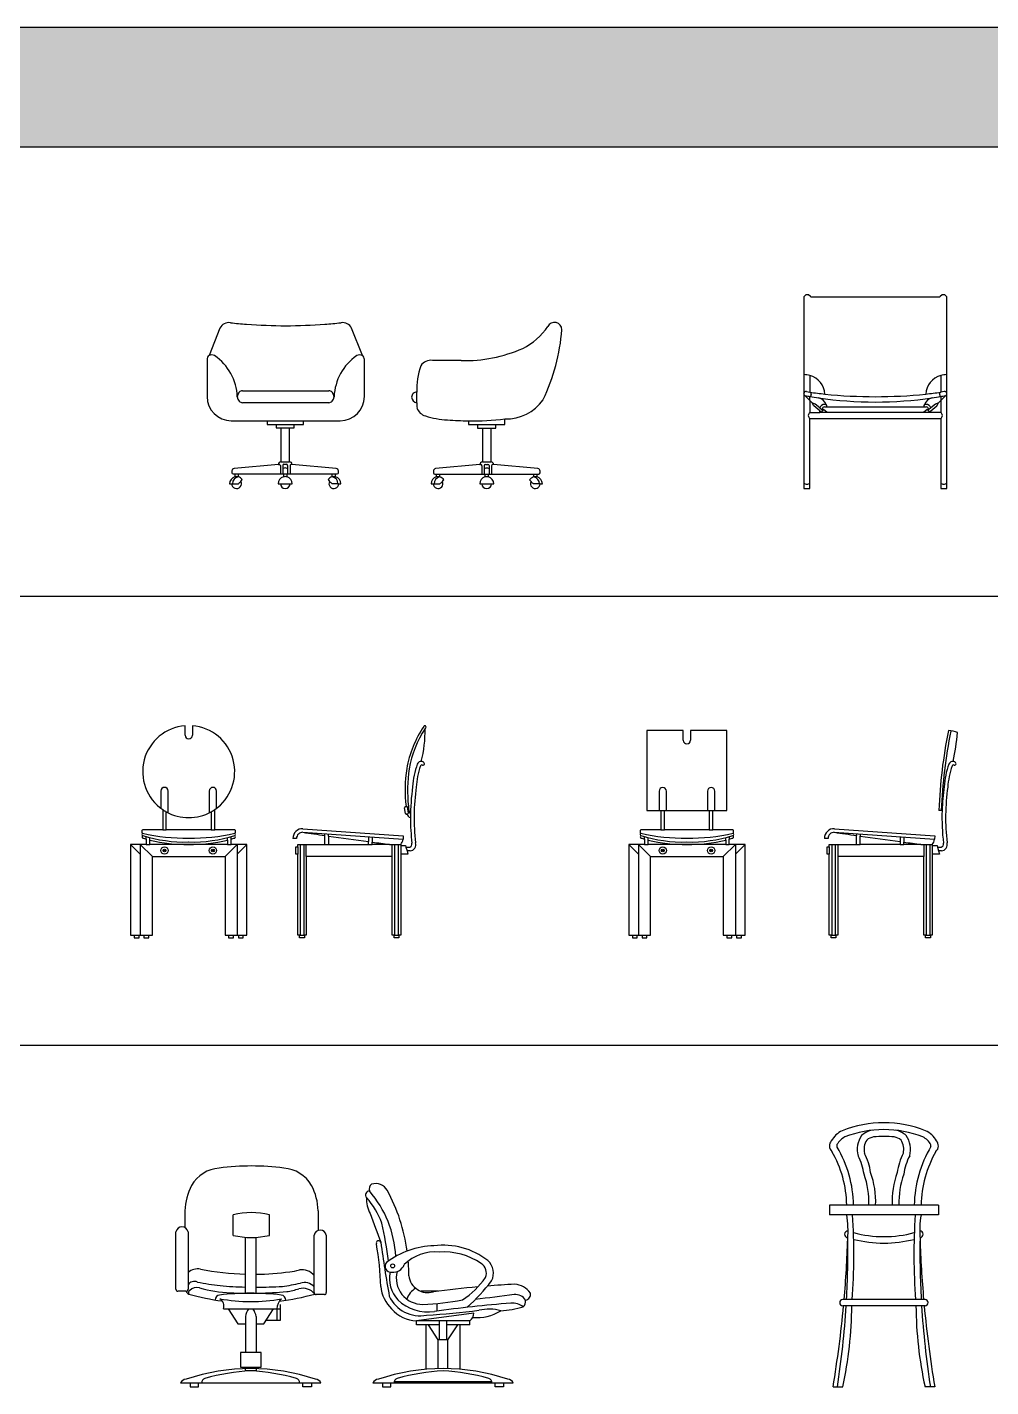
# Model space of a CAD drawing. Header units: millimetres. Extents: x -5421 to 13641, y 22290 to 34305.
# Drawn here: x -1442 to 2537, y 28691 to 34305 of the extents above; entities that cross this region are included whole.
import ezdxf

# ---------------------------------------------------------------- set-up
doc = ezdxf.new("R2010")
doc.units = ezdxf.units.MM
doc.layers.add('www.cad-blocks.net', color=7, linetype='Continuous')

# ---------------------------------------------------------------- blocks, each defined once
blk = doc.blocks.new('A$C12B473BD')
for p, q in [((-271.6, -10.6), (-316.3, -123.1)), ((316.3, -123.1), (271.6, -10.6)), ((-325, -139.6), (-325, -292.2)), ((325, -292.2), (325, -139.6)), ((-178.1, -268.5), (177.7, -268.5)), ((177.7, -317.8), (-178.1, -317.8)), ((-225, -392.2), (-77.2, -392.2)), ((-77.2, -392.2), (-77.2, -407.2)), ((-77.2, -392.2), (72.8, -392.2)), ((72.8, -407.2), (72.8, -392.2)), ((72.8, -392.2), (225, -392.2)), ((-77.2, -407.2), (-39.7, -407.2)), ((-39.7, -407.2), (-39.7, -422.2)), ((-39.7, -407.2), (35.3, -407.2)), ((-39.7, -422.2), (-20.2, -422.2)), ((-20.2, -422.2), (-20.2, -562.2)), ((-20.2, -422.2), (15.8, -422.2)), ((15.8, -562.2), (15.8, -422.2)), ((15.8, -422.2), (35.3, -422.2)), ((35.3, -422.2), (35.3, -407.2)), ((35.3, -407.2), (72.8, -407.2)), ((-222.2, -599.5), (-222.2, -607.2)), ((-217.2, -612.2), (-210.4, -612.2)), ((-30.2, -572.9), (-213.1, -589.5)), ((-210.4, -612.2), (-210.4, -624.2)), ((-210.4, -612.2), (-195.4, -612.2)), ((-195.4, -624.2), (-195.4, -612.2)), ((-195.4, -612.2), (-9.7, -612.2)), ((-30.2, -572.9), (-27.7, -572.7)), ((-22.2, -577.7), (-22.2, -612.2)), ((-20.2, -562.2), (15.8, -562.2)), ((-12.2, -577.2), (-12.2, -612.2)), ((-9.7, -612.2), (-9.7, -624.2)), ((-9.7, -612.2), (5.3, -612.2)), ((-9.7, -612.2), (5.3, -612.2)), ((-7.2, -572.2), (2.8, -572.2)), ((5.3, -624.2), (5.3, -612.2)), ((5.3, -612.2), (191, -612.2)), ((7.8, -577.2), (7.8, -612.2)), ((17.8, -577.7), (17.8, -612.2)), ((25.7, -572.9), (23.2, -572.7)), ((208.7, -589.5), (25.7, -572.9)), ((191, -612.2), (191, -624.2)), ((191, -612.2), (206, -612.2)), ((206, -624.2), (206, -612.2)), ((206, -612.2), (212.8, -612.2)), ((217.8, -607.2), (217.8, -599.5)), ((-231.9, -652.2), (-222.9, -652.2)), ((-31.2, -652.2), (-22.2, -652.2)), ((-22.2, -652.2), (17.8, -652.2)), ((17.8, -652.2), (26.8, -652.2)), ((218.5, -652.2), (227.5, -652.2))]:
    blk.add_line(p, q)
at = {"ltscale": 20}
for p, q in [((-222.9, -652.2), (-195.7, -652.2)), ((218.5, -652.2), (191.3, -652.2))]:
    blk.add_line(p, q, dxfattribs=at)
for centre, radius, start, end in [((-234.9, -27.2), 40.3, 80.4832, 155.6709), ((-52.5, 1437.9), 1436.2, 262.9727, 265.639), ((34, 3144.2), 3144.4, 266.4304, 269.3801), ((-34, 3144.2), 3144.4, 270.6199, 273.5696), ((52.5, 1437.9), 1436.2, 274.361, 277.0273), ((234.9, -27.2), 40.3, 24.3291, 99.5168), ((-305, -139.6), 20, 124.3328, 180), ((-305, -142.5), 22.4, 59.3747, 120.1766), ((-419.1, -303.2), 219.4, 2.6278, 55.1196), ((418.7, -303.2), 219.4, 124.8804, 177.3722), ((304.6, -142.5), 22.4, 59.8234, 120.6253), ((305, -139.6), 20, 0, 55.6672), ((-173, -293.2), 26.9, 136.3262, 223.6738), ((-178.1, -288.5), 20, 90, 136.0101), ((177.7, -288.5), 20, 43.9899, 90), ((172.8, -293.2), 26.7, 316.0447, 43.9553), ((-225, -292.2), 100, 180, 270), ((-178.1, -297.8), 20, 223.9899, 270), ((177.7, -297.8), 20, 270, 316.0101), ((225, -292.2), 100, 270, 0), ((-212.2, -599.5), 10, 95.1755, 180), ((-217.2, -607.2), 5, 180, 270), ((-20.2, -572.2), 10, 90, 184.1418), ((-27.2, -577.7), 5, 0, 95.1755), ((-7.2, -577.2), 5, 90, 180), ((-2.2, -607.3), 19.9, 66.2608, 113.7392), ((2.8, -577.2), 5, 0, 90), ((15.8, -572.2), 10, 355.8582, 90), ((22.8, -577.7), 5, 84.8245, 180), ((207.8, -599.5), 10, 0, 84.8245), ((212.8, -607.2), 5, 270, 0), ((-202.9, -652.2), 29, 104.9882, 180), ((-202.9, -652.2), 20, 180, 28.0642), ((-190.9, -652.2), 29, 101.9405, 180), ((-202.9, -652.2), 29, 75.0118, 104.9882), ((-202.9, -652.2), 29, 35.449, 75.0118), ((-240.4, -592.2), 74.8, 317.468, 324.7631), ((-2.2, -652.2), 29, 104.9882, 180), ((-2.2, -652.2), 20, 180, 0), ((-2.2, -652.2), 29, 75.0118, 104.9882), ((-2.2, -652.2), 29, 0, 75.0118), ((198.5, -652.2), 29, 104.9882, 144.551), ((236, -592.2), 74.8, 215.2369, 222.532), ((198.5, -652.2), 20, 151.9358, 0), ((198.5, -652.2), 29, 75.0118, 104.9882), ((186.5, -652.2), 29, 0, 78.0595), ((198.5, -652.2), 29, 0, 75.0118)]:
    blk.add_arc(centre, radius, start, end)
for centre, start, end in [((-240.4, -592.2), 306.7009, 317.468), ((236, -592.2), 222.532, 233.2991)]:
    blk.add_arc(centre, 74.8, start, end, dxfattribs=at)
blk = doc.blocks.new('A$C70267AB1')
for p, q in [((-288.6, 112.3), (-288.4, 137.7)), ((-288.4, 137.7), (-288.2, 147.9)), ((-288.6, 103.7), (-288.6, 112.3)), ((-75, 30), (-75, 15)), ((-75, 15), (-37.5, 15)), ((-37.5, 15), (-37.5, 0)), ((-37.5, 15), (37.5, 15)), ((-37.5, 0), (-18, 0)), ((-18, 0), (-18, -140)), ((-18, 0), (18, 0)), ((18, -140), (18, 0)), ((18, 0), (37.5, 0)), ((37.5, 0), (37.5, 15)), ((37.5, 15), (75, 15)), ((75, 15), (75, 38.2)), ((-28, -150.7), (-210.9, -167.3)), ((-28, -150.7), (-25.5, -150.5)), ((-20, -155.5), (-20, -190)), ((-18, -140), (18, -140)), ((-10, -155), (-10, -190)), ((-5, -150), (5, -150)), ((10, -155), (10, -190)), ((20, -155.5), (20, -190)), ((28, -150.7), (25.5, -150.5)), ((210.9, -167.3), (28, -150.7)), ((-220, -177.3), (-220, -185)), ((-215, -190), (-208.2, -190)), ((-208.2, -190), (-208.2, -202)), ((-208.2, -190), (-193.2, -190)), ((-193.2, -202), (-193.2, -190)), ((-193.2, -190), (-7.5, -190)), ((-7.5, -190), (-7.5, -202)), ((-7.5, -190), (7.5, -190)), ((-7.5, -190), (7.5, -190)), ((7.5, -202), (7.5, -190)), ((7.5, -190), (193.2, -190)), ((193.2, -190), (193.2, -202)), ((193.2, -190), (208.2, -190)), ((208.2, -202), (208.2, -190)), ((208.2, -190), (215, -190)), ((220, -185), (220, -177.3)), ((-229.7, -230), (-220.7, -230)), ((-29, -230), (-20, -230)), ((-20, -230), (20, -230)), ((20, -230), (29, -230)), ((220.7, -230), (229.7, -230))]:
    blk.add_line(p, q)
at = {"ltscale": 20}
for p, q in [((-220.7, -230), (-193.5, -230)), ((220.7, -230), (193.5, -230))]:
    blk.add_line(p, q, dxfattribs=at)
for centre, radius, start, end in [((15.3, 588.5), 291.7, 297.1759, 324.4423), ((-477.2, 461.5), 789.1, 334.1421, 355.9865), ((279.9, 406.2), 30.1, 0, 155.2253), ((-91.6, 874.7), 596.2, 268.6691, 293.7441), ((-28.7, 165.7), 260.2, 159.3095, 183.9161), ((-231.6, 231.9), 47.9, 80.9638, 147.5213), ((-191, -5235.9), 5515.3, 89.111, 90.3438), ((-290.3, 128.2), 19.8, 84.21, 180.4814), ((-283.6, 129.8), 26.5, 183.7543, 259.3034), ((81.4, 222.7), 184.6, 268.0129, 325.1711), ((-153.3, 97.3), 135.4, 177.2906, 186.1747), ((-238.6, 100.3), 52.4, 199.5336, 253.8577), ((-149.4, 374.1), 340.3, 252.2454, 267.8509), ((-63.8, 1170.7), 1140.9, 265.056, 269.4375), ((-57.3, 1077.2), 1047.4, 269.0296, 277.2546), ((-210, -177.3), 10, 95.1755, 180), ((-18, -150), 10, 90, 184.1418), ((-25, -155.5), 5, 0, 95.1755), ((-5, -155), 5, 90, 180), ((0, -185.1), 19.9, 66.2608, 113.7392), ((5, -155), 5, 0, 90), ((18, -150), 10, 355.8582, 90), ((25, -155.5), 5, 84.8245, 180), ((210, -177.3), 10, 0, 84.8245), ((-200.7, -230), 29, 104.9882, 180), ((-200.7, -230), 20, 180, 28.0642), ((-215, -185), 5, 180, 270), ((-188.7, -230), 29, 101.9405, 180), ((-200.7, -230), 29, 75.0118, 104.9882), ((-200.7, -230), 29, 35.449, 75.0118), ((-238.2, -170), 74.8, 317.468, 324.7631), ((0, -230), 29, 104.9882, 180), ((0, -230), 29, 75.0118, 104.9882), ((0, -230), 29, 0, 75.0118), ((200.7, -230), 29, 104.9882, 144.551), ((238.2, -170), 74.8, 215.2369, 222.532), ((200.7, -230), 20, 151.9358, 0), ((200.7, -230), 29, 75.0118, 104.9882), ((188.7, -230), 29, 0, 78.0595), ((200.7, -230), 29, 0, 75.0118), ((215, -185), 5, 270, 0), ((0, -230), 20, 180, 0)]:
    blk.add_arc(centre, radius, start, end)
for centre, start, end in [((-238.2, -170), 306.7009, 317.468), ((238.2, -170), 222.532, 233.2991)]:
    blk.add_arc(centre, 74.8, start, end, dxfattribs=at)
blk = doc.blocks.new('A$C0F0103D8')
for p, q in [((7.8, 800.4), (0, 792.2)), ((0, 792.2), (0, 0)), ((19.1, 800.1), (7.8, 800.4)), ((27.3, 793.6), (19.1, 800.1)), ((30, 789.8), (27.3, 793.6)), ((560, 789.8), (30, 789.8)), ((562.7, 793.6), (560, 789.8)), ((570.9, 800.1), (562.7, 793.6)), ((582.2, 800.4), (570.9, 800.1)), ((590, 792.2), (582.2, 800.4)), ((590, 0), (590, 792.2)), ((25, 467.1), (25, 397.5)), ((565, 467.1), (565, 397.5)), ((0.2, 393), (0.7, 395)), ((10.2, 400.9), (24.9, 397.6)), ((579.8, 400.9), (565.1, 397.6)), ((589.8, 393), (589.3, 395)), ((25, 363.6), (1.2, 387)), ((25, 363.6), (25, 380.1)), ((34.5, 354.2), (25, 363.6)), ((34.5, 354.2), (25, 363.6)), ((25, 363.6), (25, 314.1)), ((30.1, 389.2), (27.9, 379.6)), ((47.1, 348.8), (34.5, 354.2)), ((40.7, 341.1), (34.5, 354.2)), ((65.4, 320.4), (40.7, 341.1)), ((66.1, 332.8), (47.1, 348.8)), ((92.5, 347.5), (85.4, 347.5)), ((85.4, 337.5), (95.4, 337.5)), ((95.4, 337.5), (295, 337.5)), ((295, 337.5), (494.6, 337.5)), ((494.6, 337.5), (504.6, 337.5)), ((504.6, 347.5), (497.5, 347.5)), ((542.9, 348.8), (523.9, 332.8)), ((524.6, 320.4), (549.3, 341.1)), ((555.5, 354.2), (542.9, 348.8)), ((549.3, 341.1), (555.5, 354.2)), ((565, 363.6), (555.5, 354.2)), ((555.5, 354.2), (565, 363.6)), ((559.9, 389.2), (562.1, 379.6)), ((559.9, 389.2), (562.1, 379.6)), ((565, 363.6), (588.8, 387)), ((565, 380.1), (565, 363.6)), ((565, 363.6), (565, 314.1)), ((25, 314.1), (65.4, 314.1)), ((25, 0), (25, 289.1)), ((25, 289.1), (295, 289.1)), ((71.3, 315.4), (65.4, 320.4)), ((65.4, 314.1), (65.4, 320.4)), ((96.3, 314.1), (65.4, 314.1)), ((66.1, 332.8), (75.4, 325.1)), ((70.2, 314.1), (71.3, 315.4)), ((77.7, 323.1), (71.3, 315.4)), ((75.4, 325.1), (75.4, 327.5)), ((77.7, 323.1), (75.4, 325.1)), ((81, 326.9), (77.7, 323.1)), ((96.3, 314.1), (81, 326.9)), ((295, 314.1), (96.3, 314.1)), ((493.7, 314.1), (295, 314.1)), ((295, 289.1), (565, 289.1)), ((509, 326.9), (493.7, 314.1)), ((524.6, 314.1), (493.7, 314.1)), ((512.3, 323.1), (509, 326.9)), ((514.6, 325.1), (512.3, 323.1)), ((512.3, 323.1), (518.7, 315.4)), ((523.9, 332.8), (514.6, 325.1)), ((514.6, 327.5), (514.6, 325.1)), ((518.7, 315.4), (524.6, 320.4)), ((519.8, 314.1), (518.7, 315.4)), ((524.6, 314.1), (524.6, 320.4)), ((565, 314.1), (524.6, 314.1)), ((565, 289.1), (565, 0)), ((0, 0), (25, 0)), ((565, 0), (590, 0))]:
    blk.add_line(p, q)
for centre, radius, start, end in [((1.9, 385.2), 85.1, 74.2738, 91.3031), ((1.9, 385.2), 85.1, 3.3128, 74.2738), ((588.1, 385.2), 85.1, 105.7262, 176.6872), ((588.1, 385.2), 85.1, 88.6969, 105.7262), ((8, 391.2), 8, 167, 257), ((8.4, 393.2), 8, 77, 167), ((23.3, 390.8), 7, 347, 77), ((295, 2379.5), 2000.2, 262.2369, 264.0266), ((295, 2379.5), 2000.2, 275.9707, 277.7564), ((566.7, 390.8), 7, 103, 193), ((566.7, 390.8), 7, 103, 193), ((581.6, 393.2), 8, 13, 103), ((582, 391.2), 8, 283, 13), ((295, 1966.4), 1609.1, 259.6605, 260.3403), ((295, 1966.4), 1609.1, 260.3403, 261.6192), ((295, 1966.4), 1609.1, 261.6192, 278.3808), ((50.1, 329.7), 45.9, 22.8266, 76.9787), ((85.4, 327.5), 20, 90, 164.5648), ((85.4, 327.5), 10, 90, 180), ((295, 2379.5), 2000.2, 264.0266, 275.9708), ((50.1, 329.7), 45.9, 9.8051, 22.8266), ((539.9, 329.7), 45.9, 157.1734, 170.1949), ((539.9, 329.7), 45.9, 103.0213, 157.1734), ((504.6, 327.5), 20, 15.4352, 90), ((504.6, 327.5), 10, 0, 90), ((295, 1966.4), 1609.1, 278.3808, 279.6597), ((295, 1966.4), 1609.1, 279.6597, 280.3395), ((32.6, 301.6), 14.6, 121.2171, 238.7829), ((557.4, 301.6), 14.6, 301.2171, 58.7829), ((12.5, 33.5), 15.8, 217.5782, 322.4218), ((577.5, 33.5), 15.8, 217.5782, 322.4218)]:
    blk.add_arc(centre, radius, start, end)
blk = doc.blocks.new('A$C03593D05')
for p, q in [((225, 835.6), (225, 875)), ((255, 875), (255, 835.6)), ((125, 605.6), (125, 534.3)), ((155, 515.7), (155, 605.6)), ((325, 605.6), (325, 515.7)), ((355, 534.3), (355, 605.6)), ((132.5, 528.9), (132.5, 445)), ((147.5, 445), (147.5, 519.6)), ((332.5, 519.6), (332.5, 445)), ((347.5, 445), (347.5, 528.9)), ((47, 442), (47, 434.1)), ((132.5, 445), (50, 445)), ((65, 406.8), (65, 417.2)), ((65, 406.8), (65, 385)), ((80, 402.9), (80, 413.2)), ((80, 385), (80, 402.9)), ((132.5, 445), (147.5, 445)), ((332.5, 445), (147.5, 445)), ((332.5, 445), (347.5, 445)), ((430, 445), (347.5, 445)), ((400, 402.9), (400, 413.2)), ((400, 402.9), (400, 385)), ((415, 406.8), (415, 417.2)), ((415, 385), (415, 406.8)), ((433, 434.1), (433, 442)), ((65, 385), (0, 385)), ((0, 385), (0, 10)), ((0, 385), (40, 345)), ((40, 385), (90, 335)), ((40, 385), (40, 10)), ((65, 385), (80, 385)), ((400, 385), (80, 385)), ((440, 385), (390, 335)), ((400, 385), (415, 385)), ((480, 385), (415, 385)), ((480, 385), (440, 345)), ((440, 385), (440, 10)), ((480, 10), (480, 385)), ((90, 10), (90, 335)), ((90, 335), (390, 335)), ((390, 335), (390, 10)), ((0, 10), (15, 10)), ((15, 10), (15, 0)), ((15, 10), (35, 10)), ((35, 0), (35, 10)), ((35, 10), (55, 10)), ((55, 10), (55, 0)), ((55, 10), (75, 10)), ((75, 0), (75, 10)), ((75, 10), (90, 10)), ((390, 10), (405, 10)), ((405, 10), (405, 0)), ((405, 10), (425, 10)), ((425, 0), (425, 10)), ((425, 10), (445, 10)), ((445, 10), (465, 10)), ((445, 10), (445, 0)), ((465, 0), (465, 10)), ((465, 10), (480, 10)), ((15, 0), (35, 0)), ((55, 0), (75, 0)), ((405, 0), (425, 0)), ((445, 0), (465, 0))]:
    blk.add_line(p, q)
for centre, radius in [((140, 360), 15), ((140, 360), 6), ((140, 360), 2), ((340, 360), 15), ((340, 360), 6), ((340, 360), 2)]:
    blk.add_circle(centre, radius)
for centre, radius, start, end in [((240, 685.6), 190, 94.5281, 235.5429), ((240, 685.6), 190, 304.4571, 85.4719), ((240, 835.6), 15, 180, 0), ((140, 605.6), 15, 0, 180), ((340, 605.6), 15, 0, 180), ((240, 685.6), 190, 235.5429, 240.8668), ((240, 685.6), 190, 240.8668, 299.1332), ((240, 685.6), 190, 299.1332, 304.4571), ((50, 442), 3, 90, 180), ((50, 434.1), 3, 180, 254.8817), ((52.8, 426.7), 5.69, 128.5022, 240.9863), ((54, 416.5), 6.58, 127.3046, 232.6954), ((230, 1229.1), 818.2, 257.2341, 270.6991), ((225.3, 979.5), 584.6, 252.549, 271.414), ((225.3, 979.5), 594.6, 252.8516, 254.3583), ((225.3, 979.5), 594.6, 255.8539, 271.414), ((250, 1229.1), 818.2, 269.3009, 282.7659), ((254.7, 979.5), 594.6, 268.586, 284.1461), ((254.7, 979.5), 584.6, 268.586, 287.451), ((254.7, 979.5), 594.6, 285.6417, 287.1484), ((430, 442), 3, 0, 90), ((427.5, 426.7), 5.53, 296.5211, 53.9905), ((426, 416.5), 6.58, 307.3046, 52.6954), ((430, 434.1), 3, 285.1183, 0)]:
    blk.add_arc(centre, radius, start, end)
blk = doc.blocks.new('A$C1C18726A')
for p, q in [((464.4, 513.2), (460.9, 536.7)), ((464.1, 541), (467.1, 541.4)), ((469, 541.7), (467.1, 541.4)), ((471.1, 510.5), (468.7, 510.1)), ((471.1, 510.5), (473.6, 510.8)), ((476.8, 515.1), (473.3, 538.6)), ((41.4, 450), (455.8, 421)), ((15, 410), (0, 410)), ((40.9, 435), (454.7, 406.1)), ((132.5, 421.7), (132.5, 428.6)), ((132.5, 385), (132.5, 421.7)), ((147.5, 419.6), (147.5, 427.6)), ((147.5, 419.6), (147.5, 385)), ((312.5, 416), (312.5, 396.6)), ((312.5, 385), (312.5, 396.6)), ((327.5, 415), (327.5, 394.6)), ((327.5, 385), (327.5, 394.6)), ((455.8, 421), (454.7, 406.1)), ((12, 345), (12, 375)), ((12, 375), (20, 375)), ((20, 345), (12, 345)), ((20, 375), (20, 385)), ((20, 385), (132.5, 385)), ((20, 375), (20, 345)), ((20, 10), (20, 345)), ((30, 385), (30, 10)), ((45, 385), (45, 10)), ((55, 335), (55, 385)), ((132.5, 385), (147.5, 385)), ((147.5, 385), (312.5, 385)), ((312.5, 385), (327.5, 385)), ((398.8, 385), (327.5, 385)), ((398.8, 385), (445, 385)), ((410, 335), (410, 385)), ((420, 385), (420, 10)), ((435, 385), (435, 10)), ((445, 385), (445, 380)), ((445, 380), (465, 380)), ((445, 380), (445, 345)), ((475.1, 345), (445, 345)), ((445, 345), (445, 10)), ((465, 380), (466.9, 373.3)), ((466.9, 373.3), (482.3, 373.3)), ((466.9, 373.3), (471.3, 358.3)), ((484.1, 358.3), (471.3, 358.3)), ((471.3, 358.3), (475.1, 345)), ((410, 335), (55, 335)), ((55, 335), (55, 10)), ((410, 10), (410, 335)), ((27.5, 10), (20, 10)), ((27.5, 10), (47.5, 10)), ((27.5, 0), (27.5, 10)), ((55, 10), (47.5, 10)), ((47.5, 10), (47.5, 0)), ((417.5, 10), (410, 10)), ((417.5, 0), (417.5, 10)), ((417.5, 10), (437.5, 10)), ((445, 10), (437.5, 10)), ((437.5, 10), (437.5, 0)), ((47.5, 0), (27.5, 0)), ((437.5, 0), (417.5, 0))]:
    blk.add_line(p, q)
for centre, radius, start, end in [((923.7, 616.2), 461.1, 146.2367, 169.7735), ((923.7, 616.2), 451.1, 146.8011, 169.7459), ((17.3, 857.8), 528.9, 345.7437, 0.5859), ((544.7, 870), 5, 325.3727, 150.1996), ((923.7, 616.2), 451.1, 146.2028, 146.8011), ((1094, 608.5), 630.5, 171.8289, 186.1022), ((1094, 608.5), 620.5, 171.8414, 186.1022), ((833.2, 602.1), 339.5, 160.1985, 176.3881), ((832.3, 602), 323.6, 160.717, 176.4696), ((530.6, 709.4), 18.5, 104.978, 155.4447), ((529.9, 698.5), 29, 90, 98.0877), ((532.5, 707.7), 5.76, 58.8324, 167.8838), ((529.9, 698.5), 29, 76.7326, 90), ((537.7, 717.9), 5.72, 247.386, 5.3974), ((532.8, 716.8), 10.7, 8.8623, 69.0609), ((1399.9, 495.1), 914.5, 171.9338, 179.9705), ((1399.9, 495.1), 899.5, 171.8939, 186.5903), ((464.6, 537.3), 3.75, 98.5, 188.5), ((468.1, 513.8), 3.75, 188.5, 278.5), ((469.6, 538), 3.75, 8.5, 98.5), ((491, 515.2), 20.4, 193.4068, 253.888), ((473.1, 514.5), 3.75, 278.5, 8.5), ((530.6, 538.3), 53.7, 175.5091, 213.1111), ((40, 410), 40, 88, 180), ((1399.9, 495.1), 914.5, 179.9705, 186.6278), ((40, 410), 25, 88, 180), ((3869.8, 26533.8), 26378.1, 261.65376, 261.85486), ((3869.8, 26533.8), 26378.1, 261.88777, 262.24963), ((3869.8, 26533.8), 26378.1, 262.28251, 262.43877), ((408, 414.9), 47.6, 321.1148, 349.359), ((477.6, 386.6), 14.1, 289.4355, 12.1268), ((481, 384.4), 26.3, 276.5938, 16.4943)]:
    blk.add_arc(centre, radius, start, end)
blk = doc.blocks.new('A$C4C09545E')
for p, q in [((225, 855), (75, 855)), ((75, 855), (75, 525)), ((225, 815), (225, 855)), ((405, 855), (255, 855)), ((255, 855), (255, 815)), ((405, 525), (405, 855)), ((125, 605), (125, 525)), ((155, 525), (155, 605)), ((325, 605), (325, 525)), ((355, 525), (355, 605)), ((75, 525), (132.5, 525)), ((132.5, 525), (132.5, 445)), ((132.5, 525), (147.5, 525)), ((147.5, 525), (332.5, 525)), ((147.5, 445), (147.5, 525)), ((332.5, 525), (332.5, 445)), ((332.5, 525), (347.5, 525)), ((347.5, 445), (347.5, 525)), ((347.5, 525), (405, 525)), ((47, 442), (47, 434.1)), ((132.5, 445), (50, 445)), ((65, 406.8), (65, 417.2)), ((65, 406.8), (65, 385)), ((80, 402.9), (80, 413.2)), ((80, 385), (80, 402.9)), ((132.5, 445), (147.5, 445)), ((332.5, 445), (147.5, 445)), ((332.5, 445), (347.5, 445)), ((430, 445), (347.5, 445)), ((400, 402.9), (400, 413.2)), ((400, 402.9), (400, 385)), ((415, 417.2), (415, 406.8)), ((415, 385), (415, 406.8)), ((433, 434.1), (433, 442)), ((65, 385), (0, 385)), ((0, 385), (0, 10)), ((0, 385), (40, 345)), ((40, 385), (90, 335)), ((40, 385), (40, 10)), ((65, 385), (80, 385)), ((400, 385), (80, 385)), ((440, 385), (390, 335)), ((400, 385), (415, 385)), ((480, 385), (415, 385)), ((480, 385), (440, 345)), ((440, 385), (440, 10)), ((480, 10), (480, 385)), ((90, 10), (90, 335)), ((90, 335), (390, 335)), ((390, 335), (390, 10)), ((0, 10), (15, 10)), ((15, 10), (15, 0)), ((15, 10), (35, 10)), ((15, 0), (35, 0)), ((35, 0), (35, 10)), ((35, 10), (55, 10)), ((55, 10), (55, 0)), ((55, 10), (75, 10)), ((55, 0), (75, 0)), ((75, 0), (75, 10)), ((75, 10), (90, 10)), ((390, 10), (405, 10)), ((405, 10), (405, 0)), ((405, 10), (425, 10)), ((405, 0), (425, 0)), ((425, 0), (425, 10)), ((425, 10), (445, 10)), ((445, 10), (445, 0)), ((445, 10), (465, 10)), ((445, 0), (465, 0)), ((465, 0), (465, 10)), ((465, 10), (480, 10))]:
    blk.add_line(p, q)
for centre, radius in [((140, 360), 15), ((140, 360), 6), ((140, 360), 2), ((340, 360), 15), ((340, 360), 6), ((340, 360), 2)]:
    blk.add_circle(centre, radius)
for centre, radius, start, end in [((240, 815), 15, 180, 0), ((140, 605), 15, 0, 180), ((340, 605), 15, 0, 180), ((50, 442), 3, 90, 180), ((50, 434.1), 3, 180, 254.8817), ((52.8, 426.7), 5.69, 128.5022, 240.9863), ((54, 416.5), 6.58, 127.3046, 232.6954), ((230, 1229.1), 818.2, 257.2341, 270.6991), ((225.3, 979.5), 584.6, 252.549, 271.414), ((225.3, 979.5), 594.6, 252.8516, 254.3583), ((225.3, 979.5), 594.6, 255.8539, 271.414), ((250, 1229.1), 818.2, 269.3009, 282.7659), ((254.7, 979.5), 594.6, 268.586, 284.1461), ((254.7, 979.5), 584.6, 268.586, 287.451), ((254.7, 979.5), 594.6, 285.6417, 287.1484), ((430, 442), 3, 0, 90), ((427.5, 426.7), 5.53, 296.5211, 53.9905), ((426, 416.5), 6.58, 307.3046, 52.6954), ((430, 434.1), 3, 285.1183, 0)]:
    blk.add_arc(centre, radius, start, end)
blk = doc.blocks.new('A$C56853C44')
for p, q in [((485.9, 525.3), (472.5, 525.7)), ((41.4, 450), (455.8, 421)), ((15, 410), (0, 410)), ((40.9, 435), (454.7, 406.1)), ((132.5, 428.1), (132.5, 421.7)), ((132.5, 385), (132.5, 421.7)), ((147.5, 428.1), (147.5, 419.6)), ((147.5, 385), (147.5, 419.6)), ((312.5, 416), (312.5, 396.6)), ((312.5, 396.6), (312.5, 385)), ((327.5, 415), (327.5, 394.6)), ((327.5, 385), (327.5, 394.6)), ((455.8, 421), (454.7, 406.1)), ((12, 345), (12, 375)), ((12, 375), (20, 375)), ((20, 345), (12, 345)), ((20, 375), (20, 385)), ((20, 385), (132.5, 385)), ((20, 375), (20, 345)), ((20, 10), (20, 345)), ((30, 385), (30, 10)), ((45, 385), (45, 10)), ((55, 385), (55, 335)), ((132.5, 385), (147.5, 385)), ((312.5, 385), (147.5, 385)), ((312.5, 385), (327.5, 385)), ((398.8, 385), (327.5, 385)), ((398.8, 385), (445, 385)), ((410, 385), (410, 335)), ((420, 385), (420, 10)), ((435, 385), (435, 10)), ((445, 385), (445, 380)), ((445, 380), (465, 380)), ((445, 380), (445, 345)), ((475.1, 345), (445, 345)), ((445, 345), (445, 10)), ((465, 380), (466.9, 373.3)), ((466.9, 373.3), (482.3, 373.3)), ((466.9, 373.3), (471.3, 358.3)), ((484.1, 358.3), (471.3, 358.3)), ((471.3, 358.3), (475.1, 345)), ((410, 335), (55, 335)), ((55, 335), (55, 10)), ((410, 10), (410, 335)), ((27.5, 10), (20, 10)), ((27.5, 0), (27.5, 10)), ((27.5, 10), (47.5, 10)), ((47.5, 0), (27.5, 0)), ((55, 10), (47.5, 10)), ((47.5, 10), (47.5, 0)), ((417.5, 10), (410, 10)), ((417.5, 0), (417.5, 10)), ((417.5, 10), (437.5, 10)), ((437.5, 0), (417.5, 0)), ((445, 10), (437.5, 10)), ((437.5, 10), (437.5, 0))]:
    blk.add_line(p, q)
for centre, radius, start, end in [((2544.5, 444), 2073.6, 168.5676, 177.7407), ((2544.5, 444), 2063.6, 168.5676, 177.7392), ((500.4, 700), 155.4, 71.3922, 85.7227), ((-574.2, 956.5), 1129.5, 348.3014, 354.4512), ((833.2, 602.1), 339.5, 160.1985, 176.3881), ((832.3, 602), 323.6, 160.717, 176.4696), ((530.6, 709.4), 18.5, 104.978, 155.4447), ((529.9, 698.5), 29, 86.2481, 98.0877), ((532.5, 707.7), 5.76, 58.8324, 167.8838), ((529.9, 698.5), 29, 76.7326, 86.2481), ((537.7, 717.9), 5.72, 247.386, 5.3974), ((532.8, 716.8), 10.7, 8.8623, 69.0609), ((1380.4, 497.3), 894.9, 171.9, 178.2119), ((1399.9, 495.1), 899.5, 171.8939, 186.5903), ((1389.5, 494.3), 904.1, 178.037, 186.6523), ((40, 410), 40, 88, 180), ((40, 410), 25, 88, 180), ((3869.8, 26533.8), 26378.1, 261.65376, 261.85486), ((3869.8, 26533.8), 26378.1, 261.88777, 262.24963), ((3869.8, 26533.8), 26378.1, 262.28251, 262.43877), ((408, 414.9), 47.6, 321.1148, 349.359), ((477.6, 386.6), 14.1, 289.4355, 12.1268), ((481, 384.4), 26.3, 276.5938, 16.4943)]:
    blk.add_arc(centre, radius, start, end)
blk = doc.blocks.new('A$C531271E7')
at = {"linetype": 'ByBlock'}
for p, q in [((37.2, 726.9), (37.2, 657.6)), ((587.2, 726.9), (587.2, 645.5)), ((0, 402.5), (0, 639.9)), ((50, 639.9), (50, 402.5)), ((570.9, 388.8), (570.9, 626.2)), ((620.9, 626.2), (620.9, 388.8)), ((42, 394.5), (8, 394.5)), ((430.7, 339.2), (430.7, 274.2)), ((612.9, 380.8), (578.9, 380.8)), ((196.6, 322.1), (417.3, 322.1)), ((216.1, 322.1), (254.9, 260.5)), ((286.6, 290.6), (286.6, 141.1)), ((331.3, 290.6), (331.3, 141.1)), ((363.6, 260.5), (402.3, 322.1)), ((417.3, 322.1), (430.7, 322.1)), ((417.3, 322.1), (417.3, 274.2)), ((254.9, 260.5), (286.6, 260.5)), ((331.3, 260.5), (363.6, 260.5)), ((430.7, 274.2), (372.2, 274.2)), ((351.3, 141.1), (266.6, 141.1)), ((266.6, 141.1), (266.6, 81.1)), ((351.3, 81.1), (351.3, 141.1)), ((266.6, 81.1), (351.3, 81.1)), ((286.6, 66.1), (286.6, 81.1)), ((331.3, 66.1), (286.6, 66.1)), ((331.3, 81.1), (331.3, 66.1)), ((599, 15), (19, 15)), ((58.6, 15), (58.6, 0)), ((58.6, 0), (93.6, 0)), ((93.6, 0), (93.6, 15)), ((524.1, 0), (524.1, 15)), ((559.1, 0), (524.1, 0)), ((559.1, 15), (559.1, 0))]:
    blk.add_line(p, q, dxfattribs=at)
for p, q in [((236.7, 625.3), (236.7, 710.5)), ((385.7, 625.3), (385.7, 710.5)), ((286.6, 386.5), (286.6, 617.8)), ((331.3, 386.6), (331.3, 616.9))]:
    blk.add_line(p, q)
for centre, radius, start, end in [((189.1, 759.3), 144.1, 94.1141, 149.9619), ((312.2, -100), 1011.9, 82.423, 97.577), ((435.3, 759.3), 144.1, 30.0381, 85.8859), ((280.4, 719.5), 243.3, 152.6148, 178.2622), ((344.1, 719.5), 243.3, 1.7378, 27.3852), ((311.2, 393.9), 325.3, 76.7581, 103.2419), ((25, 635.3), 25.4, 10.4641, 169.5359), ((311.2, 941.9), 325.3, 256.7581, 283.2419), ((595.9, 621.6), 25.4, 10.4641, 169.5359), ((91.8, 419.9), 67.2, 81.73, 128.4154), ((318.5, 1550.1), 1085.6, 258.4675, 268.3195), ((318.5, 1550.1), 1085.6, 270.6787, 278.0113), ((438, 751), 277.7, 276.5655, 284.9801), ((519.9, 417.8), 65.7, 39.0858, 98.8014), ((8, 402.5), 8, 180, 270), ((42, 402.5), 8, 270, 0), ((65.6, 405.6), 26.1, 205.1668, 240.5374), ((75.9, 404.9), 30.4, 65.5394, 148.5572), ((61.3, 388.3), 10.1, 112.6602, 212.2553), ((86, 371.2), 38.9, 73.5081, 137.1626), ((327.6, 1649.7), 1240.5, 258.888, 263.2818), ((246.3, 938.8), 551, 254.2811, 267.7198), ((332.3, 2182.8), 1771.4, 265.1477, 268.5235), ((332.3, 2182.8), 1771.4, 269.9693, 273.4689), ((302.9, 1403.7), 998.4, 277.8594, 282.2048), ((392.8, 780.8), 393.1, 279.4446, 286.9837), ((523.7, 343.3), 63.6, 38.853, 104.6321), ((530.8, 376), 54.6, 42.96, 107.8904), ((312.5, 1292.7), 946.1, 254.0656, 262.6259), ((182, 358.5), 20.6, 95.3269, 179.5584), ((307.4, -743.3), 1129.5, 83.5309, 96.4691), ((309.8, 1052.1), 700.4, 259.3884, 280.367), ((162.3, 332.8), 36, 342.7107, 58.978), ((305.8, 2145.2), 1758.8, 267.3467, 274.9425), ((473.7, 321.3), 56.4, 132.1748, 179.1729), ((312.5, 1292.7), 946.1, 276.9772, 285.9939), ((432.7, 358.5), 20.6, 355.9479, 84.6731), ((578.9, 388.8), 8, 180, 270), ((612.9, 388.8), 8, 270, 0), ((363.8, 276.4), 78.5, 144.3688, 169.6099), ((254.2, 276.4), 78.5, 10.3901, 35.6312), ((309, -764.5), 839.5, 71.4593, 108.5407), ((356.6, -794.5), 862, 93.1679, 105.9368), ((261.4, -794.5), 862, 74.0632, 86.8321), ((42.8, 5.9), 25.5, 91.7357, 159.1171), ((126.4, 15.7), 19.7, 109.1535, 181.9812), ((491.6, 15.7), 19.7, 358.0188, 70.8465), ((575.1, 5.9), 25.5, 20.8829, 88.2643)]:
    blk.add_arc(centre, radius, start, end, dxfattribs=at)
blk = doc.blocks.new('A$C6D50781E')
for p, q in [((299.8, 394.9), (229.1, 394.9)), ((522.4, 19.9), (118.2, 19.9))]:
    blk.add_line(p, q)
at = {"linetype": 'ByBlock'}
for p, q in [((294, 344.2), (294, 312.4)), ((446.5, 304.7), (209.8, 273)), ((429.8, 273), (209.8, 273)), ((209.8, 256), (209.8, 273)), ((304.8, 256), (209.8, 256)), ((249.8, 72.1), (249.8, 256)), ((299.8, 194.4), (259.1, 256)), ((304.8, 194.4), (304.8, 273)), ((334.8, 194.4), (334.8, 273)), ((429.8, 256), (334.8, 256)), ((339.8, 194.4), (380.4, 256)), ((389.8, 72.1), (389.8, 256)), ((429.8, 256), (429.8, 273)), ((299.8, 74.8), (299.8, 194.4)), ((339.8, 194.4), (299.8, 194.4)), ((339.8, 74.8), (339.8, 194.4)), ((609.8, 15), (29.7, 15)), ((69.3, 15), (69.3, 0)), ((104.3, 0), (104.3, 15)), ((534.9, 0), (534.9, 15)), ((569.9, 15), (569.9, 0)), ((69.3, 0), (104.3, 0)), ((569.9, 0), (534.9, 0))]:
    blk.add_line(p, q, dxfattribs=at)
blk.add_circle((111.5, 499.3), 8.06, dxfattribs=at)
for centre, radius, start, end in [((16.6, 792), 16.8, 93.9014, 220.8177), ((40.8, 815.8), 26.3, 127.9604, 195.448), ((-320.9, 516.4), 445.6, 2.8801, 40.9962), ((41.8, 784.8), 54.5, 29.3864, 108.3301), ((-560.3, 459.9), 738.7, 7.8518, 28.4264), ((128.5, 774.8), 124.8, 177.137, 208.5836), ((-243.2, 563.1), 329.5, 20.0048, 41.4164), ((3125.2, 1792.5), 3287.8, 199.1287, 201.3291), ((-1266.9, 360.3), 1370.1, 6.6757, 13.3115), ((53.5, 593.4), 9.68, 19.7828, 202.459), ((-1106.3, 383.8), 1169.1, 1.5081, 10.1416), ((4832, 1230), 4811.2, 187.5643, 190.2478), ((290.1, 244), 338.3, 91.3553, 127.1391), ((320.6, 287.6), 297.1, 51.8647, 97.4467), ((104.4, 497.9), 24.4, 139.538, 277.9228), ((288, 371.7), 185.4, 85.3381, 133.9809), ((-560.3, 459.9), 738.7, 359.8427, 4.6251), ((321.3, 280.1), 277, 55.6959, 93.7704), ((452.5, 470.3), 46, 336.3064, 57.124), ((458, 469), 69.8, 333.2613, 48.6279), ((225.4, 446.3), 127.1, 167.5481, 223.0569), ((114.7, 520.2), 47, 261.529, 341.2786), ((234.7, 449), 108.5, 165.8146, 270.9247), ((256.7, 467.8), 79, 187.2197, 286.8271), ((210.2, 645.1), 343.9, 303.5608, 325.7996), ((217.5, 431.7), 156.1, 186.3074, 224.9981), ((257.4, 328.6), 93.9, 123.1134, 159.0659), ((844.9, -3861.4), 4291.1, 95.0991, 97.5705), ((-126.4, 933.4), 814.9, 312.0436, 322.5193), ((844.9, -3861.4), 4291.1, 93.0643, 94.5681), ((610.9, 339.7), 84, 34.3362, 86.8226), ((224.2, 433), 139.8, 204.9697, 281.2846), ((258, 490.4), 181.3, 226.2103, 278.2556), ((192.6, 1489), 1149.3, 272.1848, 280.4098), ((964.8, -4486), 4845.1, 94.3252, 98.0767), ((20841.1, -163225.7), 164851.9, 97.048004, 97.104389), ((607.4, 278.6), 67.1, 49.5239, 96.9172), ((618.9, 331.7), 49.1, 32.1851, 96.1241), ((623.1, 354.6), 37.5, 318.2194, 4.8759), ((656, 382.2), 24.7, 280.3128, 11.314), ((211.6, 410), 136.9, 220.3193, 269.2396), ((38.8, 3769), 3479.5, 273.5046, 277.0866), ((409.7, 303.9), 36.8, 302.9547, 1.1982), ((459, 474.9), 189, 264.9216, 301.6522), ((509.2, 136.2), 184.5, 74.6084, 102.8702), ((519, 830.3), 517.7, 274.3397, 284.7747), ((319.8, -764.5), 839.5, 71.4593, 108.5407), ((367.4, -794.5), 862, 93.1679, 105.9368), ((272.1, -794.5), 862, 74.0632, 86.8321), ((53.6, 5.9), 25.5, 91.7357, 159.1171), ((137.2, 15.7), 19.7, 109.1535, 181.9812), ((502.3, 15.7), 19.7, 358.0188, 70.8465), ((585.9, 5.9), 25.5, 20.8829, 88.2643)]:
    blk.add_arc(centre, radius, start, end, dxfattribs=at)
blk = doc.blocks.new('A$C5C6A0361')
at = {"ltscale": 40}
for p, q in [((450.1, 750), (0.1, 750)), ((0.1, 750), (0.1, 710)), ((450.1, 750), (450.1, 710)), ((450.1, 710), (0.1, 710)), ((395, 360), (55.1, 360)), ((395, 335), (55.1, 335)), ((15.1, 0), (55.1, 0)), ((435.1, 0), (395.1, 0))]:
    blk.add_line(p, q, dxfattribs=at)
for centre, radius, start, end in [((225.1, 619.4), 470.6, 68.5212, 111.4788), ((30.6, 995), 30.7, 137.548, 228.0923), ((98.7, 963.2), 104.8, 115.9888, 149.9212), ((98.7, 963.2), 76.8, 116.7605, 151.2262), ((225.1, 619.4), 442.6, 68.6729, 111.3271), ((213, 980.4), 98.1, 144.6055, 195.7087), ((191.5, 976.2), 84.5, 99.4884, 133.7642), ((213, 980.4), 70.1, 146.8178, 193.4778), ((191.5, 976.2), 56.5, 99.4884, 131.1081), ((225.1, 609.8), 424.2, 84.1923, 95.8077), ((258.7, 976.2), 56.5, 48.8919, 80.5116), ((258.7, 976.2), 84.5, 46.2358, 80.5116), ((237.2, 980.4), 70.1, 346.5222, 33.1822), ((237.2, 980.4), 98.1, 344.2913, 35.3945), ((351.5, 963.2), 76.8, 28.1374, 63.2395), ((351.5, 963.2), 104.8, 30.0788, 64.0112), ((419.5, 995), 30.7, 311.9077, 42.452), ((-393.1, 740.8), 465, 1.137, 29.8473), ((-58.6, 985), 91.3, 2.7529, 9.5529), ((-393.1, 740.8), 493, 1.0724, 30.288), ((-77, 848.7), 250, 8.3205, 27.4642), ((527.1, 848.7), 250, 152.5358, 171.6795), ((843.3, 740.8), 493, 149.3153, 178.863), ((843.3, 740.8), 465, 150.1527, 178.863), ((-31.8, 985.4), 451.2, 0.8876, 1.7859), ((-77, 848.7), 222, 7.6205, 28.2498), ((527.1, 848.7), 222, 151.7502, 172.3795), ((-174.6, 762.8), 337.9, 357.8211, 19.956), ((-174.6, 762.8), 365.9, 357.9879, 19.4871), ((624.8, 762.8), 365.9, 160.5129, 182.0121), ((624.8, 762.8), 337.9, 160.044, 182.1789), ((-329.4, 643.3), 406.6, 355.3602, 9.441), ((-2448.3, 546.9), 2549.4, 355.795, 3.6672), ((2898.5, 546.9), 2549.4, 176.3328, 184.205), ((779.6, 643.3), 406.6, 170.559, 184.6398), ((76.8, 629.5), 13.8, 88.341, 267.7597), ((225.1, 1106.8), 486.5, 255.0435, 284.9565), ((373.4, 629.5), 13.8, 272.2403, 91.659), ((-4471.5, 754.9), 4549.6, 355.0199, 358.1795), ((-3543.5, 557.4), 3619.7, 356.8746, 0.8399), ((225.1, 1101.4), 508, 255.7865, 284.2135), ((3993.6, 557.4), 3619.7, 179.1601, 183.1254), ((4921.6, 754.9), 4549.6, 181.8205, 184.9801), ((55.1, 347.5), 12.5, 90, 270), ((395, 347.5), 12.5, 270, 90), ((-4471.5, 754.9), 4549.6, 350.4483, 354.7038), ((-3543.5, 557.4), 3619.7, 351.1426, 356.4782), ((-1517.1, 345.8), 1609.8, 347.5963, 359.6161), ((1967.3, 345.8), 1609.8, 180.3839, 192.4037), ((3993.6, 557.4), 3619.7, 183.5218, 188.8574), ((4921.6, 754.9), 4549.6, 185.2962, 189.5517)]:
    blk.add_arc(centre, radius, start, end, dxfattribs=at)
blk = doc.blocks.new('FORMAT')
at = {"layer": 'www.cad-blocks.net', "true_color": 0x546d8e}
h = blk.add_hatch(color=155, dxfattribs=at)
h.set_gradient(color1=(68, 68, 68), color2=(84, 109, 142), tint=1)
h.paths.add_polyline_path([(13640.8, 34305), (-3828.3, 34305), (-3828.3, 33810.3), (13640.8, 33810.3)])
blk.add_line((-3828.3, 33810.3), (13640.8, 33810.3))
at = {"layer": 'www.cad-blocks.net', "color": 155, "true_color": 0x546d8e}
for p, q in [((-3828.3, 34305), (13640.8, 34305)), ((-3828.3, 33810.3), (13640.8, 33810.3)), ((-3828.3, 33810.3), (13640.8, 33810.3)), ((-3828.3, 31955.7), (13640.8, 31955.7)), ((-3828.3, 30101.1), (13640.8, 30101.1))]:
    blk.add_line(p, q, dxfattribs=at)

msp = doc.modelspace()

# ---------------------------------------------------------------- block references
for name, p in [('A$C0F0103D8', (1765.6, 32399.9)), ('A$C12B473BD', (-374.1, 33072.2)), ('A$C70267AB1', (455.9, 32649.6)), ('A$C03593D05', (-1014.8, 30545.4)), ('A$C1C18726A', (-344.5, 30545.4)), ('A$C4C09545E', (1042.6, 30545.4)), ('A$C56853C44', (1850.4, 30545.4)), ('A$C5C6A0361', (1870.9, 28690.8)), ('A$C531271E7', (-827.5, 28690.8)), ('A$C6D50781E', (-44.1, 28690.8))]:
    msp.add_blockref(name, p)
at = {"layer": 'www.cad-blocks.net'}
msp.add_blockref('FORMAT', (0, 0), dxfattribs=at)

doc.saveas('drawing.dxf')
